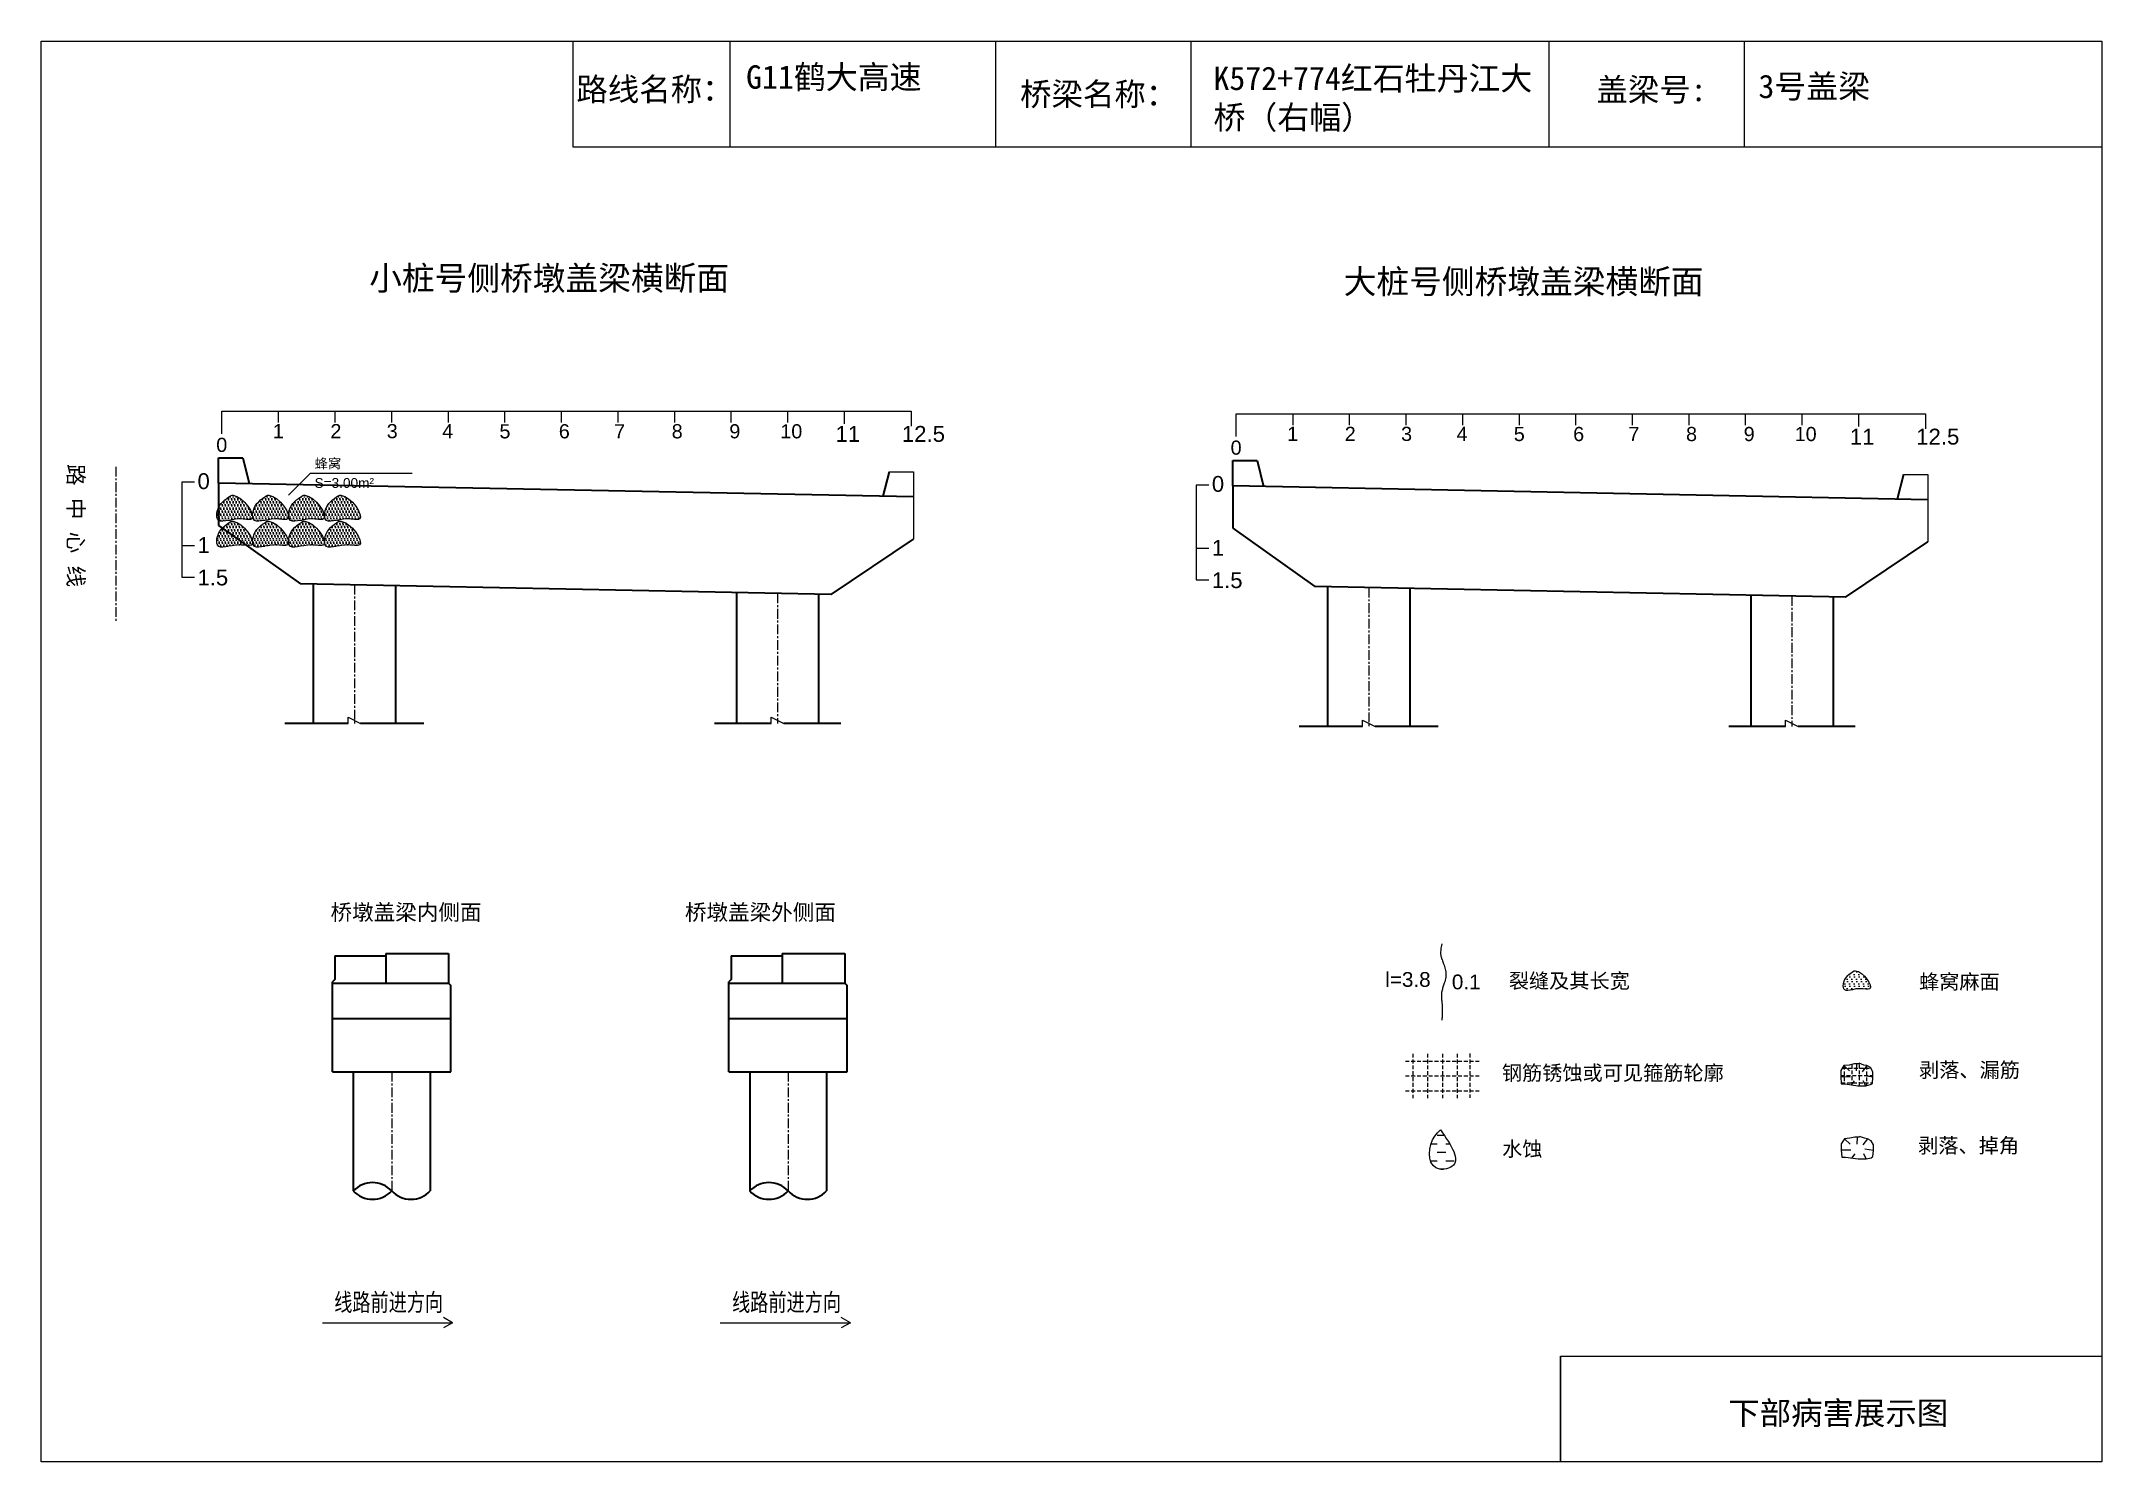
# Model space of a CAD drawing. Header units: millimetres. Extents: x 0 to 528, y 0 to 364.
import ezdxf
from ezdxf.enums import TextEntityAlignment as Align

# ---------------------------------------------------------------- set-up
doc = ezdxf.new("R2010")
doc.units = ezdxf.units.MM
for name, pattern in [('CENTER', [2, 1.25, -0.25, 0.25, -0.25]), ('DASHED', [0.75, 0.5, -0.25]), ('EBG_CENTER', [1.1, 0.8, -0.15, 0, -0.15])]:
    doc.linetypes.add(name, pattern=pattern)
doc.layers.add('Center', color=3, linetype='EBG_CENTER', lineweight=18)
doc.layers.add('中粗实线', color=4, linetype='Continuous', lineweight=35)
for name, color, linetype in [('加固措施', 7, 'Continuous'), ('图层1', 7, 'Continuous'), ('文字', 1, 'Continuous'), ('病害', 5, 'Continuous')]:
    doc.layers.add(name, color=color, linetype=linetype)
doc.styles.add('HAN', font='', dxfattribs={"width": 0.75})
doc.styles.get("Standard").update_dxf_attribs({"font": 'arial.ttf'})
doc.styles.add('汉字', font='')
doc.styles.get('HAN').set_extended_font_data('SimSun')
doc.styles.get('汉字').set_extended_font_data('SimSun')
pattern_1 = [(0, (-3019.80915, -229.5924), (0.396875, 0.79375), [0, -0.79375])]
pattern_2 = [(0, (-5094.3226, -525.2974), (0.396875, 0.79375), [0, -0.79375])]

# ---------------------------------------------------------------- blocks, each defined once
blk = doc.blocks.new('88888')
for p, q in [((1245.415, -3599.279), (1245.261, -3599.19)), ((1243.215, -3599.279), (1245.415, -3599.279)), ((1245.415, -3599.279), (1245.261, -3599.367))]:
    blk.add_line(p, q)
at = {"layer": '文字', "color": 0, "style": 'HAN', "width": 0.75}
blk.add_text('线路前进方向', height=0.3, dxfattribs=at).set_placement((1244.335, -3599.082), align=Align.CENTER)
blk = doc.blocks.new('adfsd')
at = {"lineweight": -2, "ltscale": 0.5}
for p, q in [((1140.897, -3083.694), (1140.936, -3083.729)), ((1140.983, -3083.682), (1140.981, -3083.729)), ((1141.053, -3083.694), (1141.022, -3083.735)), ((1140.876, -3083.768), (1140.94, -3083.769)), ((1140.948, -3083.824), (1140.969, -3083.796)), ((1141.045, -3083.83), (1141.028, -3083.796)), ((1141.094, -3083.772), (1141.036, -3083.763))]:
    blk.add_line(p, q, dxfattribs=at)
blk.add_lwpolyline([(1141, -3083.682), (1140.967, -3083.682), (1140.934, -3083.69), (1140.897, -3083.694), (1140.876, -3083.727), (1140.876, -3083.768), (1140.88, -3083.818), (1140.905, -3083.818), (1140.991, -3083.83), (1141.045, -3083.83), (1141.078, -3083.822), (1141.09, -3083.814), (1141.094, -3083.772), (1141.094, -3083.735), (1141.078, -3083.707), (1141.053, -3083.694), (1141.033, -3083.69), (1141, -3083.678)], dxfattribs=at)

msp = doc.modelspace()

# ---------------------------------------------------------------- hatches: boundary and pattern name
at = {"layer": '加固措施', "lineweight": -2}
h = msp.add_hatch(dxfattribs=at)
h.set_pattern_fill('DOTS')
h.set_pattern_definition(pattern_1)
edge = h.paths.add_edge_path()
edge.add_spline(control_points=[(48.66, 247.8), (47.17, 246.78), (45.06, 245.33), (44.82, 239.95), (49.82, 242.42), (56.61, 240.49), (51.55, 247.93), (48.83, 247.81), (48.66, 247.8)], knot_values=[0, 0, 0, 0, 5.205471, 7.397577, 12.944796, 16.169923, 23.88441, 24.400432, 24.400432, 24.400432, 24.400432], degree=3, periodic=0)
h = msp.add_hatch(dxfattribs=at)
h.set_pattern_fill('DOTS')
h.set_pattern_definition(pattern_1)
edge = h.paths.add_edge_path()
edge.add_spline(control_points=[(48.66, 247.8), (47.17, 246.78), (45.06, 245.33), (44.82, 239.95), (49.82, 242.42), (56.61, 240.49), (51.55, 247.93), (48.83, 247.81), (48.66, 247.8)], knot_values=[0, 0, 0, 0, 5.205471, 7.397577, 12.944796, 16.169923, 23.88441, 24.400432, 24.400432, 24.400432, 24.400432], degree=3, periodic=0)
h = msp.add_hatch(dxfattribs=at)
h.set_pattern_fill('DOTS')
h.set_pattern_definition(pattern_1)
edge = h.paths.add_edge_path()
edge.add_spline(control_points=[(57.87, 247.8), (56.38, 246.78), (54.27, 245.33), (54.03, 239.95), (59.03, 242.42), (65.82, 240.49), (60.76, 247.93), (58.04, 247.81), (57.87, 247.8)], knot_values=[0, 0, 0, 0, 5.205471, 7.397577, 12.944796, 16.169923, 23.88441, 24.400432, 24.400432, 24.400432, 24.400432], degree=3, periodic=0)
h = msp.add_hatch(dxfattribs=at)
h.set_pattern_fill('DOTS')
h.set_pattern_definition(pattern_1)
edge = h.paths.add_edge_path()
edge.add_spline(control_points=[(57.87, 247.8), (56.38, 246.78), (54.27, 245.33), (54.03, 239.95), (59.03, 242.42), (65.82, 240.49), (60.76, 247.93), (58.04, 247.81), (57.87, 247.8)], knot_values=[0, 0, 0, 0, 5.205471, 7.397577, 12.944796, 16.169923, 23.88441, 24.400432, 24.400432, 24.400432, 24.400432], degree=3, periodic=0)
h = msp.add_hatch(dxfattribs=at)
h.set_pattern_fill('DOTS')
h.set_pattern_definition(pattern_1)
edge = h.paths.add_edge_path()
edge.add_spline(control_points=[(67.08, 247.8), (65.59, 246.78), (63.48, 245.33), (63.24, 239.95), (68.24, 242.42), (75.03, 240.49), (69.97, 247.93), (67.25, 247.81), (67.08, 247.8)], knot_values=[0, 0, 0, 0, 5.205471, 7.397577, 12.944796, 16.169923, 23.88441, 24.400432, 24.400432, 24.400432, 24.400432], degree=3, periodic=0)
h = msp.add_hatch(dxfattribs=at)
h.set_pattern_fill('DOTS')
h.set_pattern_definition(pattern_1)
edge = h.paths.add_edge_path()
edge.add_spline(control_points=[(67.08, 247.8), (65.59, 246.78), (63.48, 245.33), (63.24, 239.95), (68.24, 242.42), (75.03, 240.49), (69.97, 247.93), (67.25, 247.81), (67.08, 247.8)], knot_values=[0, 0, 0, 0, 5.205471, 7.397577, 12.944796, 16.169923, 23.88441, 24.400432, 24.400432, 24.400432, 24.400432], degree=3, periodic=0)
h = msp.add_hatch(dxfattribs=at)
h.set_pattern_fill('DOTS')
h.set_pattern_definition(pattern_1)
edge = h.paths.add_edge_path()
edge.add_spline(control_points=[(76.29, 247.8), (74.8, 246.78), (72.69, 245.33), (72.45, 239.95), (77.45, 242.42), (84.24, 240.49), (79.18, 247.93), (76.46, 247.81), (76.29, 247.8)], knot_values=[0, 0, 0, 0, 5.205471, 7.397577, 12.944796, 16.169923, 23.88441, 24.400432, 24.400432, 24.400432, 24.400432], degree=3, periodic=0)
h = msp.add_hatch(dxfattribs=at)
h.set_pattern_fill('DOTS')
h.set_pattern_definition(pattern_1)
edge = h.paths.add_edge_path()
edge.add_spline(control_points=[(76.29, 247.8), (74.8, 246.78), (72.69, 245.33), (72.45, 239.95), (77.45, 242.42), (84.24, 240.49), (79.18, 247.93), (76.46, 247.81), (76.29, 247.8)], knot_values=[0, 0, 0, 0, 5.205471, 7.397577, 12.944796, 16.169923, 23.88441, 24.400432, 24.400432, 24.400432, 24.400432], degree=3, periodic=0)
h = msp.add_hatch(dxfattribs=at)
h.set_pattern_fill('DOTS')
h.set_pattern_definition(pattern_1)
edge = h.paths.add_edge_path()
edge.add_spline(control_points=[(48.66, 241.15), (47.17, 240.13), (45.06, 238.67), (44.82, 233.3), (49.82, 235.77), (56.61, 233.83), (51.55, 241.27), (48.83, 241.16), (48.66, 241.15)], knot_values=[0, 0, 0, 0, 5.205471, 7.397577, 12.944796, 16.169923, 23.88441, 24.400432, 24.400432, 24.400432, 24.400432], degree=3, periodic=0)
h = msp.add_hatch(dxfattribs=at)
h.set_pattern_fill('DOTS')
h.set_pattern_definition(pattern_1)
edge = h.paths.add_edge_path()
edge.add_spline(control_points=[(48.66, 241.15), (47.17, 240.13), (45.06, 238.67), (44.82, 233.3), (49.82, 235.77), (56.61, 233.83), (51.55, 241.27), (48.83, 241.16), (48.66, 241.15)], knot_values=[0, 0, 0, 0, 5.205471, 7.397577, 12.944796, 16.169923, 23.88441, 24.400432, 24.400432, 24.400432, 24.400432], degree=3, periodic=0)
h = msp.add_hatch(dxfattribs=at)
h.set_pattern_fill('DOTS')
h.set_pattern_definition(pattern_1)
edge = h.paths.add_edge_path()
edge.add_spline(control_points=[(57.87, 241.15), (56.38, 240.13), (54.27, 238.67), (54.03, 233.3), (59.03, 235.77), (65.82, 233.83), (60.76, 241.27), (58.04, 241.16), (57.87, 241.15)], knot_values=[0, 0, 0, 0, 5.205471, 7.397577, 12.944796, 16.169923, 23.88441, 24.400432, 24.400432, 24.400432, 24.400432], degree=3, periodic=0)
h = msp.add_hatch(dxfattribs=at)
h.set_pattern_fill('DOTS')
h.set_pattern_definition(pattern_1)
edge = h.paths.add_edge_path()
edge.add_spline(control_points=[(57.87, 241.15), (56.38, 240.13), (54.27, 238.67), (54.03, 233.3), (59.03, 235.77), (65.82, 233.83), (60.76, 241.27), (58.04, 241.16), (57.87, 241.15)], knot_values=[0, 0, 0, 0, 5.205471, 7.397577, 12.944796, 16.169923, 23.88441, 24.400432, 24.400432, 24.400432, 24.400432], degree=3, periodic=0)
h = msp.add_hatch(dxfattribs=at)
h.set_pattern_fill('DOTS')
h.set_pattern_definition(pattern_1)
edge = h.paths.add_edge_path()
edge.add_spline(control_points=[(67.08, 241.15), (65.59, 240.13), (63.48, 238.67), (63.24, 233.3), (68.24, 235.77), (75.03, 233.83), (69.97, 241.27), (67.25, 241.16), (67.08, 241.15)], knot_values=[0, 0, 0, 0, 5.205471, 7.397577, 12.944796, 16.169923, 23.88441, 24.400432, 24.400432, 24.400432, 24.400432], degree=3, periodic=0)
h = msp.add_hatch(dxfattribs=at)
h.set_pattern_fill('DOTS')
h.set_pattern_definition(pattern_1)
edge = h.paths.add_edge_path()
edge.add_spline(control_points=[(67.08, 241.15), (65.59, 240.13), (63.48, 238.67), (63.24, 233.3), (68.24, 235.77), (75.03, 233.83), (69.97, 241.27), (67.25, 241.16), (67.08, 241.15)], knot_values=[0, 0, 0, 0, 5.205471, 7.397577, 12.944796, 16.169923, 23.88441, 24.400432, 24.400432, 24.400432, 24.400432], degree=3, periodic=0)
h = msp.add_hatch(dxfattribs=at)
h.set_pattern_fill('DOTS')
h.set_pattern_definition(pattern_1)
edge = h.paths.add_edge_path()
edge.add_spline(control_points=[(76.29, 241.15), (74.8, 240.13), (72.69, 238.67), (72.45, 233.3), (77.45, 235.77), (84.24, 233.83), (79.18, 241.27), (76.46, 241.16), (76.29, 241.15)], knot_values=[0, 0, 0, 0, 5.205471, 7.397577, 12.944796, 16.169923, 23.88441, 24.400432, 24.400432, 24.400432, 24.400432], degree=3, periodic=0)
h = msp.add_hatch(dxfattribs=at)
h.set_pattern_fill('DOTS')
h.set_pattern_definition(pattern_1)
edge = h.paths.add_edge_path()
edge.add_spline(control_points=[(76.29, 241.15), (74.8, 240.13), (72.69, 238.67), (72.45, 233.3), (77.45, 235.77), (84.24, 233.83), (79.18, 241.27), (76.46, 241.16), (76.29, 241.15)], knot_values=[0, 0, 0, 0, 5.205471, 7.397577, 12.944796, 16.169923, 23.88441, 24.400432, 24.400432, 24.400432, 24.400432], degree=3, periodic=0)
h = msp.add_hatch(dxfattribs=at)
h.set_pattern_fill('DOTS', scale=0.758413)
h.set_pattern_definition([(0, (-4118.673, -227.183), (0.60199057, 1.20398115), [0, -1.20398115])])
edge = h.paths.add_edge_path()
edge.add_spline(control_points=[(464.79, 125.89), (463.66, 125.12), (462.06, 124.02), (461.88, 119.94), (465.67, 121.81), (470.82, 120.35), (466.98, 125.99), (464.92, 125.9), (464.79, 125.89)], knot_values=[0, 0, 0, 0, 5.205471, 7.397577, 12.944796, 16.169923, 23.88441, 24.400432, 24.400432, 24.400432, 24.400432], degree=3, periodic=0)
h = msp.add_hatch(dxfattribs=at)
h.set_pattern_fill('DASH', color=256, scale=0.682572)
h.set_pattern_definition([(0, (-3766.198, -191.5237), (2.1671661, 2.1671661), [2.167166, -2.167166])])
edge = h.paths.add_edge_path()
edge.add_spline(control_points=[(358.78, 85.1), (358.24, 84.62), (355.71, 82.38), (355.03, 74.23), (365.19, 75.67), (361.44, 81.2), (358.78, 85.1)], knot_values=[0, 0, 0, 0, 3.237042, 15.187225, 21.182779, 35.601669, 35.601669, 35.601669, 35.601669], degree=3, periodic=0)
at = {"layer": '病害', "lineweight": -2}
h = msp.add_hatch(dxfattribs=at)
h.set_pattern_fill('DOTS', color=4, style=0)
h.set_pattern_definition(pattern_2)
edge = h.paths.add_edge_path()
edge.add_spline(control_points=[(48.66, 247.8), (47.17, 246.78), (45.06, 245.33), (44.82, 239.95), (49.82, 242.42), (56.61, 240.49), (51.55, 247.93), (48.83, 247.81), (48.66, 247.8)], knot_values=[0, 0, 0, 0, 1.041094, 1.479515, 2.588959, 3.233985, 4.776882, 4.880086, 4.880086, 4.880086, 4.880086], degree=3, periodic=0)
h = msp.add_hatch(dxfattribs=at)
h.set_pattern_fill('DOTS', color=4, style=0)
h.set_pattern_definition(pattern_2)
edge = h.paths.add_edge_path()
edge.add_spline(control_points=[(48.66, 247.8), (47.17, 246.78), (45.06, 245.33), (44.82, 239.95), (49.82, 242.42), (56.61, 240.49), (51.55, 247.93), (48.83, 247.81), (48.66, 247.8)], knot_values=[0, 0, 0, 0, 1.041094, 1.479515, 2.588959, 3.233985, 4.776882, 4.880086, 4.880086, 4.880086, 4.880086], degree=3, periodic=0)
h = msp.add_hatch(dxfattribs=at)
h.set_pattern_fill('DOTS', color=4, style=0)
h.set_pattern_definition(pattern_2)
edge = h.paths.add_edge_path()
edge.add_spline(control_points=[(57.87, 247.8), (56.38, 246.78), (54.27, 245.33), (54.03, 239.95), (59.03, 242.42), (65.82, 240.49), (60.76, 247.93), (58.04, 247.81), (57.87, 247.8)], knot_values=[0, 0, 0, 0, 1.041094, 1.479515, 2.588959, 3.233985, 4.776882, 4.880086, 4.880086, 4.880086, 4.880086], degree=3, periodic=0)
h = msp.add_hatch(dxfattribs=at)
h.set_pattern_fill('DOTS', color=4, style=0)
h.set_pattern_definition(pattern_2)
edge = h.paths.add_edge_path()
edge.add_spline(control_points=[(57.87, 247.8), (56.38, 246.78), (54.27, 245.33), (54.03, 239.95), (59.03, 242.42), (65.82, 240.49), (60.76, 247.93), (58.04, 247.81), (57.87, 247.8)], knot_values=[0, 0, 0, 0, 1.041094, 1.479515, 2.588959, 3.233985, 4.776882, 4.880086, 4.880086, 4.880086, 4.880086], degree=3, periodic=0)
h = msp.add_hatch(dxfattribs=at)
h.set_pattern_fill('DOTS', color=4, style=0)
h.set_pattern_definition(pattern_2)
edge = h.paths.add_edge_path()
edge.add_spline(control_points=[(67.08, 247.8), (65.59, 246.78), (63.48, 245.33), (63.24, 239.95), (68.24, 242.42), (75.03, 240.49), (69.97, 247.93), (67.25, 247.81), (67.08, 247.8)], knot_values=[0, 0, 0, 0, 1.041094, 1.479515, 2.588959, 3.233985, 4.776882, 4.880086, 4.880086, 4.880086, 4.880086], degree=3, periodic=0)
h = msp.add_hatch(dxfattribs=at)
h.set_pattern_fill('DOTS', color=4, style=0)
h.set_pattern_definition(pattern_2)
edge = h.paths.add_edge_path()
edge.add_spline(control_points=[(67.08, 247.8), (65.59, 246.78), (63.48, 245.33), (63.24, 239.95), (68.24, 242.42), (75.03, 240.49), (69.97, 247.93), (67.25, 247.81), (67.08, 247.8)], knot_values=[0, 0, 0, 0, 1.041094, 1.479515, 2.588959, 3.233985, 4.776882, 4.880086, 4.880086, 4.880086, 4.880086], degree=3, periodic=0)
h = msp.add_hatch(dxfattribs=at)
h.set_pattern_fill('DOTS', color=4, style=0)
h.set_pattern_definition(pattern_2)
edge = h.paths.add_edge_path()
edge.add_spline(control_points=[(76.29, 247.8), (74.8, 246.78), (72.69, 245.33), (72.45, 239.95), (77.45, 242.42), (84.24, 240.49), (79.18, 247.93), (76.46, 247.81), (76.29, 247.8)], knot_values=[0, 0, 0, 0, 1.041094, 1.479515, 2.588959, 3.233985, 4.776882, 4.880086, 4.880086, 4.880086, 4.880086], degree=3, periodic=0)
h = msp.add_hatch(dxfattribs=at)
h.set_pattern_fill('DOTS', color=4, style=0)
h.set_pattern_definition(pattern_2)
edge = h.paths.add_edge_path()
edge.add_spline(control_points=[(76.29, 247.8), (74.8, 246.78), (72.69, 245.33), (72.45, 239.95), (77.45, 242.42), (84.24, 240.49), (79.18, 247.93), (76.46, 247.81), (76.29, 247.8)], knot_values=[0, 0, 0, 0, 1.041094, 1.479515, 2.588959, 3.233985, 4.776882, 4.880086, 4.880086, 4.880086, 4.880086], degree=3, periodic=0)
h = msp.add_hatch(dxfattribs=at)
h.set_pattern_fill('DOTS', color=4, style=0)
h.set_pattern_definition(pattern_2)
edge = h.paths.add_edge_path()
edge.add_spline(control_points=[(48.66, 241.15), (47.17, 240.13), (45.06, 238.67), (44.82, 233.3), (49.82, 235.77), (56.61, 233.83), (51.55, 241.27), (48.83, 241.16), (48.66, 241.15)], knot_values=[0, 0, 0, 0, 1.041094, 1.479515, 2.588959, 3.233985, 4.776882, 4.880086, 4.880086, 4.880086, 4.880086], degree=3, periodic=0)
h = msp.add_hatch(dxfattribs=at)
h.set_pattern_fill('DOTS', color=4, style=0)
h.set_pattern_definition(pattern_2)
edge = h.paths.add_edge_path()
edge.add_spline(control_points=[(48.66, 241.15), (47.17, 240.13), (45.06, 238.67), (44.82, 233.3), (49.82, 235.77), (56.61, 233.83), (51.55, 241.27), (48.83, 241.16), (48.66, 241.15)], knot_values=[0, 0, 0, 0, 1.041094, 1.479515, 2.588959, 3.233985, 4.776882, 4.880086, 4.880086, 4.880086, 4.880086], degree=3, periodic=0)
h = msp.add_hatch(dxfattribs=at)
h.set_pattern_fill('DOTS', color=4, style=0)
h.set_pattern_definition(pattern_2)
edge = h.paths.add_edge_path()
edge.add_spline(control_points=[(57.87, 241.15), (56.38, 240.13), (54.27, 238.67), (54.03, 233.3), (59.03, 235.77), (65.82, 233.83), (60.76, 241.27), (58.04, 241.16), (57.87, 241.15)], knot_values=[0, 0, 0, 0, 1.041094, 1.479515, 2.588959, 3.233985, 4.776882, 4.880086, 4.880086, 4.880086, 4.880086], degree=3, periodic=0)
h = msp.add_hatch(dxfattribs=at)
h.set_pattern_fill('DOTS', color=4, style=0)
h.set_pattern_definition(pattern_2)
edge = h.paths.add_edge_path()
edge.add_spline(control_points=[(57.87, 241.15), (56.38, 240.13), (54.27, 238.67), (54.03, 233.3), (59.03, 235.77), (65.82, 233.83), (60.76, 241.27), (58.04, 241.16), (57.87, 241.15)], knot_values=[0, 0, 0, 0, 1.041094, 1.479515, 2.588959, 3.233985, 4.776882, 4.880086, 4.880086, 4.880086, 4.880086], degree=3, periodic=0)
h = msp.add_hatch(dxfattribs=at)
h.set_pattern_fill('DOTS', color=4, style=0)
h.set_pattern_definition(pattern_2)
edge = h.paths.add_edge_path()
edge.add_spline(control_points=[(67.08, 241.15), (65.59, 240.13), (63.48, 238.67), (63.24, 233.3), (68.24, 235.77), (75.03, 233.83), (69.97, 241.27), (67.25, 241.16), (67.08, 241.15)], knot_values=[0, 0, 0, 0, 1.041094, 1.479515, 2.588959, 3.233985, 4.776882, 4.880086, 4.880086, 4.880086, 4.880086], degree=3, periodic=0)
h = msp.add_hatch(dxfattribs=at)
h.set_pattern_fill('DOTS', color=4, style=0)
h.set_pattern_definition(pattern_2)
edge = h.paths.add_edge_path()
edge.add_spline(control_points=[(67.08, 241.15), (65.59, 240.13), (63.48, 238.67), (63.24, 233.3), (68.24, 235.77), (75.03, 233.83), (69.97, 241.27), (67.25, 241.16), (67.08, 241.15)], knot_values=[0, 0, 0, 0, 1.041094, 1.479515, 2.588959, 3.233985, 4.776882, 4.880086, 4.880086, 4.880086, 4.880086], degree=3, periodic=0)
h = msp.add_hatch(dxfattribs=at)
h.set_pattern_fill('DOTS', color=4, style=0)
h.set_pattern_definition(pattern_2)
edge = h.paths.add_edge_path()
edge.add_spline(control_points=[(76.29, 241.15), (74.8, 240.13), (72.69, 238.67), (72.45, 233.3), (77.45, 235.77), (84.24, 233.83), (79.18, 241.27), (76.46, 241.16), (76.29, 241.15)], knot_values=[0, 0, 0, 0, 1.041094, 1.479515, 2.588959, 3.233985, 4.776882, 4.880086, 4.880086, 4.880086, 4.880086], degree=3, periodic=0)
h = msp.add_hatch(dxfattribs=at)
h.set_pattern_fill('DOTS', color=4, style=0)
h.set_pattern_definition(pattern_2)
edge = h.paths.add_edge_path()
edge.add_spline(control_points=[(76.29, 241.15), (74.8, 240.13), (72.69, 238.67), (72.45, 233.3), (77.45, 235.77), (84.24, 233.83), (79.18, 241.27), (76.46, 241.16), (76.29, 241.15)], knot_values=[0, 0, 0, 0, 1.041094, 1.479515, 2.588959, 3.233985, 4.776882, 4.880086, 4.880086, 4.880086, 4.880086], degree=3, periodic=0)
h = msp.add_hatch(dxfattribs=at)
h.set_pattern_fill('DOTS', color=4, scale=0.758413, style=0)
h.set_pattern_definition([(0, (-7265.3503, -675.7161), (0.60199057, 1.20398115), [0, -1.20398115])])
edge = h.paths.add_edge_path()
edge.add_spline(control_points=[(464.79, 125.89), (463.66, 125.12), (462.06, 124.02), (461.88, 119.94), (465.67, 121.81), (470.82, 120.35), (466.98, 125.99), (464.92, 125.9), (464.79, 125.89)], knot_values=[0, 0, 0, 0, 1.041094, 1.479515, 2.588959, 3.233985, 4.776882, 4.880086, 4.880086, 4.880086, 4.880086], degree=3, periodic=0)

# ---------------------------------------------------------------- linework, layer by layer
at = {"color": 0, "linetype": 'ByBlock'}
for p, q in [((0, 364.24), (528.29, 364.24)), ((0, 0), (0, 364.24)), ((136.28, 364.24), (136.28, 337.16)), ((244.69, 364.24), (244.69, 337.16)), ((386.49, 364.24), (386.49, 337.16)), ((436.57, 364.18), (436.57, 337.1)), ((528.29, 364.24), (528.29, 0)), ((136.28, 337.16), (528.29, 337.16)), ((389.48, 0), (389.48, 27.08)), ((389.48, 27.08), (528.29, 27.08)), ((528.29, 0), (0, 0))]:
    msp.add_line(p, q, dxfattribs=at)
at = {"color": 0}
for p, q in [((46.28, 263.6), (46.28, 269.4)), ((46.28, 269.4), (60.79, 269.4)), ((60.79, 269.4), (60.79, 266.5)), ((60.79, 269.4), (75.3, 269.4)), ((75.3, 269.4), (89.8, 269.4)), ((75.3, 269.4), (75.3, 266.5)), ((89.8, 269.4), (104.31, 269.4)), ((89.8, 269.4), (89.8, 266.5)), ((104.31, 269.4), (118.82, 269.4)), ((104.31, 269.4), (104.31, 266.5)), ((118.82, 269.4), (133.32, 269.4)), ((118.82, 269.4), (118.82, 266.5)), ((133.32, 269.4), (147.83, 269.4)), ((133.32, 269.4), (133.32, 266.5)), ((147.83, 269.4), (162.34, 269.4)), ((147.83, 269.4), (147.83, 266.5)), ((162.34, 269.4), (176.84, 269.4)), ((162.34, 269.4), (162.34, 266.5)), ((162.34, 269.4), (173.94, 269.4)), ((176.84, 269.4), (191.35, 269.4)), ((176.84, 269.4), (176.84, 266.5)), ((176.84, 269.4), (179.74, 269.4)), ((191.35, 269.4), (205.85, 269.4)), ((191.35, 269.4), (191.35, 266.5)), ((205.87, 269.36), (205.87, 266.11)), ((306.34, 262.89), (306.34, 268.7)), ((306.34, 268.7), (320.85, 268.7)), ((320.85, 268.7), (320.85, 265.8)), ((320.85, 268.7), (335.36, 268.7)), ((335.36, 268.7), (349.86, 268.7)), ((335.36, 268.7), (335.36, 265.8)), ((349.86, 268.7), (364.37, 268.7)), ((349.86, 268.7), (349.86, 265.8)), ((364.37, 268.7), (378.88, 268.7)), ((364.37, 268.7), (364.37, 265.8)), ((378.88, 268.7), (393.38, 268.7)), ((378.88, 268.7), (378.88, 265.8)), ((393.38, 268.7), (407.89, 268.7)), ((393.38, 268.7), (393.38, 265.8)), ((407.89, 268.7), (422.39, 268.7)), ((407.89, 268.7), (407.89, 265.8)), ((422.39, 268.7), (436.9, 268.7)), ((422.39, 268.7), (422.39, 265.8)), ((422.39, 268.7), (434, 268.7)), ((436.9, 268.7), (451.41, 268.7)), ((436.9, 268.7), (436.9, 265.8)), ((436.9, 268.7), (439.8, 268.7)), ((451.41, 268.7), (465.91, 268.7)), ((451.41, 268.7), (451.41, 265.8)), ((465.93, 268.66), (465.93, 265.41)), ((39.3, 251.15), (36.06, 251.15)), ((36.06, 251.15), (36.06, 226.85)), ((299.36, 250.45), (296.12, 250.45)), ((296.12, 250.45), (296.12, 226.15)), ((36.06, 234.95), (39.3, 234.95)), ((296.12, 234.25), (299.36, 234.25)), ((36.06, 226.85), (39.3, 226.85)), ((296.12, 226.15), (299.36, 226.15)), ((78.66, 189.28), (78.66, 190.9)), ((187.17, 189.28), (187.17, 190.9)), ((338.72, 188.57), (338.72, 190.19)), ((447.23, 188.57), (447.23, 190.19))]:
    msp.add_line(p, q, dxfattribs=at)
at = {"linetype": 'ByBlock'}
for p, q in [((205.87, 269.36), (223.01, 269.36)), ((223.01, 269.36), (223.01, 265.54)), ((465.93, 268.66), (483.07, 268.66)), ((483.07, 268.66), (483.07, 264.83)), ((217.41, 253.87), (223.61, 253.87)), ((223.61, 253.87), (223.61, 247.4)), ((477.47, 253.17), (483.67, 253.17)), ((483.67, 253.17), (483.67, 246.69)), ((223.61, 247.4), (223.61, 236.55)), ((483.67, 246.69), (483.67, 235.84)), ((78.66, 190.9), (81.9, 189.28)), ((187.17, 190.9), (190.41, 189.28)), ((338.72, 190.19), (341.96, 188.57)), ((447.23, 190.19), (450.47, 188.57))]:
    msp.add_line(p, q, dxfattribs=at)
at = {"color": 1, "linetype": 'CENTER', "ltscale": 2}
msp.add_line((19.16, 255.15), (19.16, 215.65), dxfattribs=at)
at = {"color": 1, "linetype": 'DASHED', "ltscale": 2}
for p, q in [((349.74, 102.74), (368.7, 102.74)), ((351.64, 104.63), (351.64, 93.26)), ((355.43, 104.63), (355.43, 93.26)), ((359.22, 104.63), (359.22, 93.26)), ((363.01, 104.63), (363.01, 93.26)), ((366.26, 104.66), (366.26, 93.28)), ((461.75, 100.92), (469.1, 100.92)), ((462.28, 101.57), (462.28, 96.88)), ((464.18, 101.87), (464.18, 96.63)), ((466.07, 101.87), (466.07, 96.41)), ((467.97, 101.57), (467.97, 96.46)), ((349.74, 98.94), (368.7, 98.94)), ((349.74, 95.15), (368.7, 95.15)), ((461.36, 99.03), (469.63, 99.03)), ((461.5, 97.13), (469.48, 97.13))]:
    msp.add_line(p, q, dxfattribs=at)
at = {"color": 0, "linetype": 'ByBlock'}
msp.add_lwpolyline([(0, 364.24), (528.29, 364.24), (528.29, 0), (0, 0)], close=True, dxfattribs=at)
at = {"color": 7}
msp.add_lwpolyline([(63.42, 247.81), (69.08, 253.47), (95.08, 253.47)], dxfattribs=at)
at = {"lineweight": -2}
for points, knots in [([(48.66, 247.8), (47.17, 246.78), (45.06, 245.33), (44.82, 239.95), (49.82, 242.42), (56.61, 240.49), (51.55, 247.93), (48.83, 247.81), (48.66, 247.8)], [0, 0, 0, 0, 2.602735, 3.698789, 6.472398, 8.084961, 11.942205, 12.200216, 12.200216, 12.200216, 12.200216]), ([(48.66, 247.8), (47.17, 246.78), (45.06, 245.33), (44.82, 239.95), (49.82, 242.42), (56.61, 240.49), (51.55, 247.93), (48.83, 247.81), (48.66, 247.8)], [0, 0, 0, 0, 2.602735, 3.698789, 6.472398, 8.084961, 11.942205, 12.200216, 12.200216, 12.200216, 12.200216]), ([(57.87, 247.8), (56.38, 246.78), (54.27, 245.33), (54.03, 239.95), (59.03, 242.42), (65.82, 240.49), (60.76, 247.93), (58.04, 247.81), (57.87, 247.8)], [0, 0, 0, 0, 2.602735, 3.698789, 6.472398, 8.084961, 11.942205, 12.200216, 12.200216, 12.200216, 12.200216]), ([(57.87, 247.8), (56.38, 246.78), (54.27, 245.33), (54.03, 239.95), (59.03, 242.42), (65.82, 240.49), (60.76, 247.93), (58.04, 247.81), (57.87, 247.8)], [0, 0, 0, 0, 2.602735, 3.698789, 6.472398, 8.084961, 11.942205, 12.200216, 12.200216, 12.200216, 12.200216]), ([(67.08, 247.8), (65.59, 246.78), (63.48, 245.33), (63.24, 239.95), (68.24, 242.42), (75.03, 240.49), (69.97, 247.93), (67.25, 247.81), (67.08, 247.8)], [0, 0, 0, 0, 2.602735, 3.698789, 6.472398, 8.084961, 11.942205, 12.200216, 12.200216, 12.200216, 12.200216]), ([(67.08, 247.8), (65.59, 246.78), (63.48, 245.33), (63.24, 239.95), (68.24, 242.42), (75.03, 240.49), (69.97, 247.93), (67.25, 247.81), (67.08, 247.8)], [0, 0, 0, 0, 2.602735, 3.698789, 6.472398, 8.084961, 11.942205, 12.200216, 12.200216, 12.200216, 12.200216]), ([(76.29, 247.8), (74.8, 246.78), (72.69, 245.33), (72.45, 239.95), (77.45, 242.42), (84.24, 240.49), (79.18, 247.93), (76.46, 247.81), (76.29, 247.8)], [0, 0, 0, 0, 2.602735, 3.698789, 6.472398, 8.084961, 11.942205, 12.200216, 12.200216, 12.200216, 12.200216]), ([(76.29, 247.8), (74.8, 246.78), (72.69, 245.33), (72.45, 239.95), (77.45, 242.42), (84.24, 240.49), (79.18, 247.93), (76.46, 247.81), (76.29, 247.8)], [0, 0, 0, 0, 2.602735, 3.698789, 6.472398, 8.084961, 11.942205, 12.200216, 12.200216, 12.200216, 12.200216]), ([(48.66, 241.15), (47.17, 240.13), (45.06, 238.67), (44.82, 233.3), (49.82, 235.77), (56.61, 233.83), (51.55, 241.27), (48.83, 241.16), (48.66, 241.15)], [0, 0, 0, 0, 2.602735, 3.698789, 6.472398, 8.084961, 11.942205, 12.200216, 12.200216, 12.200216, 12.200216]), ([(48.66, 241.15), (47.17, 240.13), (45.06, 238.67), (44.82, 233.3), (49.82, 235.77), (56.61, 233.83), (51.55, 241.27), (48.83, 241.16), (48.66, 241.15)], [0, 0, 0, 0, 2.602735, 3.698789, 6.472398, 8.084961, 11.942205, 12.200216, 12.200216, 12.200216, 12.200216]), ([(57.87, 241.15), (56.38, 240.13), (54.27, 238.67), (54.03, 233.3), (59.03, 235.77), (65.82, 233.83), (60.76, 241.27), (58.04, 241.16), (57.87, 241.15)], [0, 0, 0, 0, 2.602735, 3.698789, 6.472398, 8.084961, 11.942205, 12.200216, 12.200216, 12.200216, 12.200216]), ([(57.87, 241.15), (56.38, 240.13), (54.27, 238.67), (54.03, 233.3), (59.03, 235.77), (65.82, 233.83), (60.76, 241.27), (58.04, 241.16), (57.87, 241.15)], [0, 0, 0, 0, 2.602735, 3.698789, 6.472398, 8.084961, 11.942205, 12.200216, 12.200216, 12.200216, 12.200216]), ([(67.08, 241.15), (65.59, 240.13), (63.48, 238.67), (63.24, 233.3), (68.24, 235.77), (75.03, 233.83), (69.97, 241.27), (67.25, 241.16), (67.08, 241.15)], [0, 0, 0, 0, 2.602735, 3.698789, 6.472398, 8.084961, 11.942205, 12.200216, 12.200216, 12.200216, 12.200216]), ([(67.08, 241.15), (65.59, 240.13), (63.48, 238.67), (63.24, 233.3), (68.24, 235.77), (75.03, 233.83), (69.97, 241.27), (67.25, 241.16), (67.08, 241.15)], [0, 0, 0, 0, 2.602735, 3.698789, 6.472398, 8.084961, 11.942205, 12.200216, 12.200216, 12.200216, 12.200216]), ([(76.29, 241.15), (74.8, 240.13), (72.69, 238.67), (72.45, 233.3), (77.45, 235.77), (84.24, 233.83), (79.18, 241.27), (76.46, 241.16), (76.29, 241.15)], [0, 0, 0, 0, 2.602735, 3.698789, 6.472398, 8.084961, 11.942205, 12.200216, 12.200216, 12.200216, 12.200216]), ([(76.29, 241.15), (74.8, 240.13), (72.69, 238.67), (72.45, 233.3), (77.45, 235.77), (84.24, 233.83), (79.18, 241.27), (76.46, 241.16), (76.29, 241.15)], [0, 0, 0, 0, 2.602735, 3.698789, 6.472398, 8.084961, 11.942205, 12.200216, 12.200216, 12.200216, 12.200216]), ([(464.79, 125.89), (463.66, 125.12), (462.06, 124.02), (461.88, 119.94), (465.67, 121.81), (470.82, 120.35), (466.98, 125.99), (464.92, 125.9), (464.79, 125.89)], [0, 0, 0, 0, 3.947899, 5.610421, 9.817506, 12.263485, 18.114255, 18.505612, 18.505612, 18.505612, 18.505612])]:
    msp.add_open_spline(points, degree=3, knots=knots, dxfattribs=at)
at = {"layer": 'Center', "color": 1, "linetype": 'CENTER', "ltscale": 2}
for p, q in [((80.28, 224.84), (80.28, 189.28)), ((188.79, 222.67), (188.79, 189.28)), ((340.34, 224.13), (340.34, 188.57)), ((448.85, 221.96), (448.85, 188.57)), ((89.87, 100.01), (89.87, 69.45)), ((191.5, 100.01), (191.5, 69.45))]:
    msp.add_line(p, q, dxfattribs=at)
at = {"layer": '中粗实线', "color": 0}
for p, q in [((45.46, 250.96), (45.46, 257.44)), ((45.46, 257.44), (51.66, 257.44)), ((51.66, 257.44), (53.28, 250.8)), ((217.41, 253.87), (215.79, 247.55)), ((305.52, 250.26), (305.52, 256.74)), ((305.52, 256.74), (311.72, 256.74)), ((311.72, 256.74), (313.34, 250.1)), ((45.46, 250.96), (45.46, 240.11)), ((223.61, 247.4), (45.46, 250.96)), ((305.52, 250.26), (305.52, 239.41)), ((483.67, 246.69), (305.52, 250.26)), ((477.47, 253.17), (475.85, 246.85)), ((45.46, 240.11), (66.51, 225.11)), ((305.52, 239.41), (326.57, 224.41)), ((202.55, 222.39), (223.61, 236.55)), ((462.61, 221.69), (483.67, 235.84)), ((202.55, 222.39), (66.51, 225.11)), ((69.75, 225.05), (69.75, 189.28)), ((90.81, 224.63), (90.81, 189.28)), ((178.26, 222.88), (178.26, 189.28)), ((199.32, 222.46), (199.32, 189.28)), ((462.61, 221.69), (326.57, 224.41)), ((329.81, 224.35), (329.81, 188.57)), ((350.87, 223.92), (350.87, 188.57)), ((438.32, 222.18), (438.32, 188.57)), ((459.38, 221.75), (459.38, 188.57)), ((78.66, 189.28), (62.47, 189.28)), ((98.1, 189.28), (81.9, 189.28)), ((187.17, 189.28), (172.59, 189.28)), ((204.98, 189.28), (190.41, 189.28)), ((338.72, 188.57), (322.52, 188.57)), ((358.15, 188.57), (341.96, 188.57)), ((447.23, 188.57), (432.65, 188.57)), ((465.04, 188.57), (450.47, 188.57)), ((75.31, 129.74), (88.35, 129.74)), ((75.31, 129.74), (75.31, 123.67)), ((88.35, 130.34), (104.43, 130.34)), ((88.35, 130.34), (88.35, 122.76)), ((104.43, 130.34), (104.43, 122.76)), ((176.93, 129.74), (189.98, 129.74)), ((176.93, 129.74), (176.93, 123.67)), ((189.98, 130.34), (206.06, 130.34)), ((189.98, 130.34), (189.98, 122.76)), ((206.06, 130.34), (206.06, 122.76)), ((75.31, 123.67), (74.7, 123.06)), ((74.7, 100.01), (74.7, 123.06)), ((74.7, 122.76), (104.43, 122.76)), ((104.43, 122.76), (105.04, 122.15)), ((105.04, 100.01), (105.04, 122.15)), ((176.93, 123.67), (176.33, 123.06)), ((176.33, 100.01), (176.33, 123.06)), ((176.33, 122.76), (206.06, 122.76)), ((206.06, 122.76), (206.66, 122.15)), ((206.66, 100.01), (206.66, 122.15)), ((74.7, 113.66), (105.04, 113.66)), ((176.33, 113.66), (206.66, 113.66)), ((74.7, 100.01), (105.04, 100.01)), ((80.01, 100.01), (80.01, 69.45)), ((99.73, 100.01), (99.73, 69.45)), ((176.33, 100.01), (206.66, 100.01)), ((181.64, 100.01), (181.64, 69.45)), ((201.36, 100.01), (201.36, 69.45))]:
    msp.add_line(p, q, dxfattribs=at)
for centre, start, end in [((84.94, 64.78), 43.4434, 136.5566), ((84.94, 74.11), 223.4434, 316.5566), ((94.8, 74.11), 223.4434, 316.5566), ((186.57, 64.78), 43.4434, 136.5566), ((186.57, 74.11), 223.4434, 316.5566), ((196.43, 74.11), 223.4434, 316.5566)]:
    msp.add_arc(centre, 6.79, start, end, dxfattribs=at)
at = {"layer": '加固措施', "lineweight": -2}
msp.add_open_spline([(358.78, 85.1), (358.24, 84.62), (355.71, 82.38), (355.03, 74.23), (365.19, 75.67), (361.44, 81.2), (358.78, 85.1)], degree=3, knots=[0, 0, 0, 0, 2.209514, 10.366374, 14.458772, 24.300702, 24.300702, 24.300702, 24.300702], dxfattribs=at)
at = {"layer": '图层1', "lineweight": -2}
msp.add_open_spline([(359.05, 132.77), (359.01, 132.54), (358.97, 132.3), (358.85, 131.61), (358.8, 131.17), (358.77, 130.55), (358.77, 130.35), (358.79, 130.04), (358.81, 129.92), (358.85, 129.69), (358.87, 129.58), (358.98, 129.16), (359.1, 128.84), (359.37, 128.14), (359.52, 127.75), (359.82, 126.93), (359.96, 126.48), (360.1, 125.71), (360.13, 125.41), (360.14, 124.81), (360.12, 124.52), (360.04, 123.97), (359.99, 123.71), (359.86, 123.2), (359.79, 122.96), (359.6, 122.35), (359.48, 122), (359.26, 121.34), (359.17, 121.03), (359.07, 120.61), (359.04, 120.48), (359, 120.25), (358.99, 120.14), (358.97, 119.92), (358.97, 119.81), (358.96, 119.4), (358.97, 119.08), (359.03, 118.39), (359.07, 118.03), (359.13, 117.39), (359.16, 117.12), (359.19, 116.62), (359.2, 116.39), (359.21, 115.93), (359.21, 115.71), (359.2, 115.04), (359.18, 114.6), (359.13, 113.84), (359.1, 113.52), (359.07, 113.2)], degree=3, knots=[0, 0, 0, 0, 0.93103, 0.93103, 2.904338, 2.904338, 3.933552, 3.933552, 4.598026, 4.598026, 5.2625, 5.2625, 6.799065, 6.799065, 8.335629, 8.335629, 9.872194, 9.872194, 10.744529, 10.744529, 11.616864, 11.616864, 12.4892, 12.4892, 13.361535, 13.361535, 14.755665, 14.755665, 16.149795, 16.149795, 16.835641, 16.835641, 17.410365, 17.410365, 17.98509, 17.98509, 19.45733, 19.45733, 20.929571, 20.929571, 21.910052, 21.910052, 22.722819, 22.722819, 23.535585, 23.535585, 25.161117, 25.161117, 26.428502, 26.428502, 26.428502, 26.428502], dxfattribs=at)
at = {"layer": '病害', "color": 5}
for p, q in [((136.28, 364.24), (136.28, 337.16)), ((244.69, 364.24), (244.69, 337.16)), ((386.49, 364.24), (386.49, 337.16)), ((528.29, 364.24), (528.29, 337.16)), ((136.28, 337.16), (385.94, 337.16)), ((385.94, 337.16), (528.29, 337.16)), ((389.48, 27.08), (528.29, 27.08)), ((389.48, 27.08), (389.48, 0)), ((528.29, 27.08), (528.29, 0))]:
    msp.add_line(p, q, dxfattribs=at)
at = {"layer": '病害', "color": 0}
for p, q in [((176.54, 364.24), (176.54, 337.16)), ((294.76, 364.24), (294.76, 337.16))]:
    msp.add_line(p, q, dxfattribs=at)

# ---------------------------------------------------------------- block references
at = {"color": 0, "xscale": 37.92066608813975, "yscale": 37.92066608813975, "zscale": 37.92066608813975}
for p in [(-42801.42, 117037.3), (-42801.27, 117018.53)]:
    msp.add_blockref('adfsd', p, dxfattribs=at)
at = {"xscale": 15.16826643525591, "yscale": 15.16826643525591, "zscale": 15.16826643525591}
for p in [(-18785.32, 54630.47), (-18683.32, 54630.47)]:
    msp.add_blockref('88888', p, dxfattribs=at)

# ---------------------------------------------------------------- texts
for s, height, p in [('1', 3.63, (59.38, 262.45)), ('2', 3.63, (74.14, 262.45)), ('3', 3.63, (88.58, 262.45)), ('4', 3.63, (102.82, 262.45)), ('5', 3.63, (117.48, 262.41)), ('6', 3.63, (132.7, 262.41)), ('7', 3.63, (146.89, 262.41)), ('8', 3.63, (161.64, 262.41)), ('9', 3.63, (176.42, 262.41)), ('10', 3.627, (189.49, 262.41)), ('11', 4.071, (203.64, 261.52)), ('12.5', 4.071, (220.65, 261.52)), ('1', 3.63, (319.44, 261.75)), ('2', 3.63, (334.2, 261.75)), ('3', 3.63, (348.64, 261.75)), ('4', 3.63, (362.88, 261.75)), ('5', 3.63, (377.54, 261.71)), ('6', 3.63, (392.76, 261.71)), ('7', 3.63, (406.94, 261.71)), ('8', 3.63, (421.7, 261.71)), ('9', 3.63, (436.48, 261.71)), ('10', 3.627, (449.55, 261.71)), ('11', 4.071, (463.7, 260.82)), ('12.5', 4.071, (480.71, 260.82)), ('0', 3.63, (44.88, 258.93)), ('0', 3.63, (304.94, 258.22)), ('0', 4.05, (40.07, 249.41)), ('0', 4.05, (300.13, 248.71)), ('1', 4.05, (40.07, 233.03)), ('1', 4.05, (300.13, 232.33)), ('1.5', 4.049, (40.07, 224.71)), ('1.5', 4.049, (300.13, 224.01))]:
    msp.add_text(s, height=height).set_placement(p)
msp.add_text('路  中  心  线', height=4.049, rotation=270).set_placement((6.85, 255.81))
at = {"color": 7}
for s, p in [('蜂窝', (70.08, 254.72)), ('S=3.00m²', (70.08, 249.72))]:
    msp.add_text(s, height=2.5, dxfattribs=at).set_placement(p)
at = {"char_height": 6, "attachment_point": 1}
for s, insert, width in [('{\\fSimSun|b0|i0|c134|p2;G11鹤大高速}', (180.72, 358.06), 63.9701), ('{\\fSimSun|b0|i0|c134|p2;K572+774红石牡丹江大桥（右幅）}', (300.54, 357.72), 85.4006), ('{\\fSimSun|b0|i0|c134|p2;3号盖梁}', (440.26, 355.66), 87.6885)]:
    msp.add_mtext(s, dxfattribs=dict(at, insert=insert, width=width))
at = {"layer": '图层1', "style": '汉字'}
for s, p in [('路线名称：', (137.2, 348.96)), ('桥梁名称：', (250.96, 347.72)), ('盖梁号:', (398.73, 348.87)), ('下部病害展示图', (432.51, 9.54))]:
    msp.add_text(s, height=5.909, dxfattribs=at).set_placement(p)
at = {"layer": '图层1', "lineweight": -2, "attachment_point": 1}
for s, insert, char_height in [('l=3.8', (344.59, 125.57), 3.792), ('0.1', (361.66, 124.94), 3.792), ('裂缝及其长宽', (376.26, 125.21), 3.792), ('蜂窝麻面', (481.44, 124.98), 3.792), ('钢筋锈蚀或可见箍筋轮廓', (374.48, 101.61), 3.7921), ('剥落、漏筋', (481.44, 102.36), 3.792), ('水蚀', (374.55, 82.12), 3.792), ('剥落、掉角', (481.21, 82.99), 3.792)]:
    msp.add_mtext(s, dxfattribs=dict(at, insert=insert, char_height=char_height))
at = {"layer": '文字', "color": 0}
for s, height, p in [('小桩号侧桥墩盖梁横断面', 6.1502, (130.22, 300.41)), ('大桩号侧桥墩盖梁横断面', 6.1502, (380.07, 299.53)), ('桥墩盖梁内侧面', 4.054, (93.53, 138.88)), ('桥墩盖梁外侧面', 4.054, (184.39, 138.88))]:
    msp.add_text(s, height=height, dxfattribs=at).set_placement(p, align=Align.CENTER)

doc.saveas('drawing.dxf')
